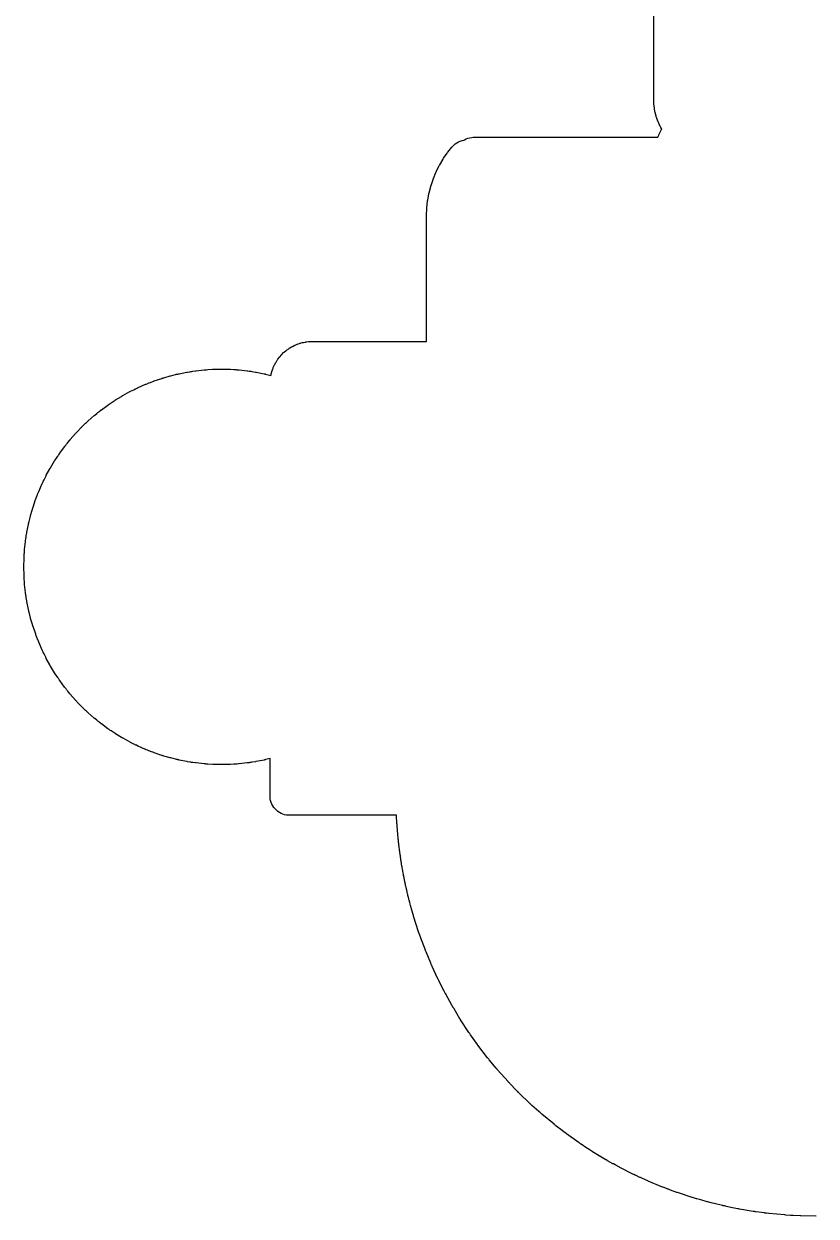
# Model space of a CAD drawing. Header units: metres. Extents: x -42 to 42, y -22 to 103.
# Drawn here: x -41.5 to 0, y -22 to 40.4 of the extents above; entities that cross this region are included whole.
import ezdxf

# ---------------------------------------------------------------- set-up
doc = ezdxf.new("R2010")
doc.units = ezdxf.units.M

msp = doc.modelspace()

# ---------------------------------------------------------------- linework, layer by layer
at = {"layer": 'CHANNEL'}
for p, q in [((-8.51, 36.507), (-8.51, 47.18)), ((-8.51, 36.491), (-8.51, 36.507)), ((-8.509, 36.478), (-8.51, 36.491)), ((-8.502, 36.29), (-8.509, 36.478)), ((-8.5, 36.259), (-8.502, 36.29)), ((-8.497, 36.229), (-8.5, 36.259)), ((-8.474, 36.037), (-8.497, 36.229)), ((-8.47, 36.007), (-8.474, 36.037)), ((-8.465, 35.977), (-8.47, 36.007)), ((-8.427, 35.788), (-8.465, 35.977)), ((-8.42, 35.758), (-8.427, 35.788)), ((-8.412, 35.729), (-8.42, 35.758)), ((-8.359, 35.543), (-8.412, 35.729)), ((-8.35, 35.514), (-8.359, 35.543)), ((-8.34, 35.485), (-8.35, 35.514)), ((-8.273, 35.304), (-8.34, 35.485)), ((-8.262, 35.276), (-8.273, 35.304)), ((-8.25, 35.248), (-8.262, 35.276)), ((-8.168, 35.072), (-8.25, 35.248)), ((-8.155, 35.045), (-8.168, 35.072)), ((-8.141, 35.019), (-8.155, 35.045)), ((-8.093, 34.933), (-8.141, 35.019)), ((-18.452, 34.346), (-18.42, 34.367)), ((-18.42, 34.367), (-18.332, 34.414)), ((-18.332, 34.414), (-18.241, 34.452)), ((-18.241, 34.452), (-18.146, 34.481)), ((-18.146, 34.481), (-18.048, 34.5)), ((-18.048, 34.5), (-17.961, 34.509)), ((-17.961, 34.509), (-17.912, 34.51)), ((-17.912, 34.51), (-8.288, 34.51)), ((-8.288, 34.51), (-8.249, 34.611)), ((-8.249, 34.611), (-8.238, 34.638)), ((-8.238, 34.638), (-8.226, 34.665)), ((-8.226, 34.665), (-8.145, 34.836)), ((-8.145, 34.836), (-8.132, 34.862)), ((-8.132, 34.862), (-8.118, 34.888)), ((-8.118, 34.888), (-8.093, 34.933)), ((-19.293, 33.724), (-19.079, 33.989)), ((-19.079, 33.989), (-19.047, 34.028)), ((-19.047, 34.028), (-18.985, 34.09)), ((-18.985, 34.09), (-18.909, 34.154)), ((-18.909, 34.154), (-18.826, 34.21)), ((-18.826, 34.21), (-18.739, 34.257)), ((-18.739, 34.257), (-18.647, 34.296)), ((-18.647, 34.296), (-18.552, 34.326)), ((-18.552, 34.326), (-18.454, 34.346)), ((-18.454, 34.346), (-18.452, 34.346)), ((-19.722, 33.064), (-19.549, 33.355)), ((-19.549, 33.355), (-19.535, 33.379)), ((-19.535, 33.379), (-19.519, 33.402)), ((-19.519, 33.402), (-19.326, 33.679)), ((-19.326, 33.679), (-19.31, 33.702)), ((-19.31, 33.702), (-19.293, 33.724)), ((-20.052, 32.351), (-19.923, 32.663)), ((-19.923, 32.663), (-19.912, 32.689)), ((-19.912, 32.689), (-19.9, 32.714)), ((-19.9, 32.714), (-19.748, 33.016)), ((-19.748, 33.016), (-19.736, 33.04)), ((-19.736, 33.04), (-19.722, 33.064)), ((-20.278, 31.598), (-20.194, 31.925)), ((-20.194, 31.925), (-20.187, 31.952)), ((-20.187, 31.952), (-20.178, 31.978)), ((-20.178, 31.978), (-20.072, 32.299)), ((-20.072, 32.299), (-20.062, 32.325)), ((-20.062, 32.325), (-20.052, 32.351)), ((-20.35, 31.211), (-20.289, 31.544)), ((-20.289, 31.544), (-20.284, 31.571)), ((-20.284, 31.571), (-20.278, 31.598)), ((-20.41, 30.424), (-20.398, 30.764)), ((-20.398, 30.764), (-20.396, 30.792)), ((-20.396, 30.792), (-20.394, 30.82)), ((-20.394, 30.82), (-20.357, 31.156)), ((-20.357, 31.156), (-20.354, 31.184)), ((-20.354, 31.184), (-20.35, 31.211)), ((-20.41, 30.41), (-20.41, 30.424)), ((-20.41, 30.398), (-20.41, 30.41)), ((-20.41, 23.808), (-20.41, 30.398)), ((-27.022, 23.718), (-26.92, 23.746)), ((-26.92, 23.746), (-26.892, 23.753)), ((-26.892, 23.753), (-26.863, 23.759)), ((-26.863, 23.759), (-26.758, 23.779)), ((-26.758, 23.779), (-26.729, 23.784)), ((-26.729, 23.784), (-26.701, 23.787)), ((-26.701, 23.787), (-26.594, 23.799)), ((-26.594, 23.799), (-26.565, 23.802)), ((-26.565, 23.802), (-26.536, 23.804)), ((-26.536, 23.804), (-26.433, 23.808)), ((-26.433, 23.808), (-26.42, 23.808)), ((-26.42, 23.808), (-26.406, 23.808)), ((-26.406, 23.808), (-20.41, 23.808)), ((-28.032, 23.088), (-28.013, 23.109)), ((-28.013, 23.109), (-27.993, 23.13)), ((-27.993, 23.13), (-27.898, 23.223)), ((-27.898, 23.223), (-27.877, 23.243)), ((-27.877, 23.243), (-27.855, 23.262)), ((-27.855, 23.262), (-27.792, 23.315)), ((-27.792, 23.315), (-27.769, 23.333)), ((-27.769, 23.333), (-27.746, 23.351)), ((-27.746, 23.351), (-27.635, 23.43)), ((-27.635, 23.43), (-27.608, 23.449)), ((-27.608, 23.449), (-27.58, 23.466)), ((-27.58, 23.466), (-27.49, 23.521)), ((-27.49, 23.521), (-27.465, 23.535)), ((-27.465, 23.535), (-27.44, 23.548)), ((-27.44, 23.548), (-27.345, 23.596)), ((-27.345, 23.596), (-27.319, 23.608)), ((-27.319, 23.608), (-27.292, 23.62)), ((-27.292, 23.62), (-27.193, 23.661)), ((-27.193, 23.661), (-27.17, 23.67)), ((-27.17, 23.67), (-27.146, 23.678)), ((-27.146, 23.678), (-27.07, 23.704)), ((-27.07, 23.704), (-27.046, 23.712)), ((-27.046, 23.712), (-27.022, 23.718)), ((-28.444, 22.438), (-28.393, 22.553)), ((-28.393, 22.553), (-28.38, 22.58)), ((-28.38, 22.58), (-28.367, 22.605)), ((-28.367, 22.605), (-28.325, 22.684)), ((-28.325, 22.684), (-28.312, 22.707)), ((-28.312, 22.707), (-28.299, 22.729)), ((-28.299, 22.729), (-28.241, 22.82)), ((-28.241, 22.82), (-28.223, 22.848)), ((-28.223, 22.848), (-28.204, 22.875)), ((-28.204, 22.875), (-28.122, 22.982)), ((-28.122, 22.982), (-28.105, 23.005)), ((-28.105, 23.005), (-28.086, 23.027)), ((-28.086, 23.027), (-28.032, 23.088)), ((-34.679, 21.74), (-34.281, 21.875)), ((-34.281, 21.875), (-34.267, 21.88)), ((-34.267, 21.88), (-34.251, 21.885)), ((-34.251, 21.885), (-34.249, 21.885)), ((-34.249, 21.885), (-34.235, 21.89)), ((-34.235, 21.89), (-34.207, 21.898)), ((-34.207, 21.898), (-34.178, 21.906)), ((-34.178, 21.906), (-33.848, 22.003)), ((-33.848, 22.003), (-33.833, 22.007)), ((-33.833, 22.007), (-33.816, 22.011)), ((-33.816, 22.011), (-33.572, 22.071)), ((-33.572, 22.071), (-33.517, 22.086)), ((-33.517, 22.086), (-33.489, 22.093)), ((-33.489, 22.093), (-33.461, 22.099)), ((-33.461, 22.099), (-33.447, 22.101)), ((-33.447, 22.101), (-33.408, 22.111)), ((-33.408, 22.111), (-33.394, 22.114)), ((-33.394, 22.114), (-33.377, 22.118)), ((-33.377, 22.118), (-32.966, 22.2)), ((-32.966, 22.2), (-32.951, 22.202)), ((-32.951, 22.202), (-32.934, 22.205)), ((-32.934, 22.205), (-32.807, 22.225)), ((-32.807, 22.225), (-32.758, 22.234)), ((-32.758, 22.234), (-32.73, 22.239)), ((-32.73, 22.239), (-32.701, 22.243)), ((-32.701, 22.243), (-32.652, 22.249)), ((-32.652, 22.249), (-32.519, 22.269)), ((-32.519, 22.269), (-32.504, 22.271)), ((-32.504, 22.271), (-32.487, 22.273)), ((-32.487, 22.273), (-32.07, 22.319)), ((-32.07, 22.319), (-32.055, 22.32)), ((-32.055, 22.32), (-32.038, 22.322)), ((-32.038, 22.322), (-32.003, 22.324)), ((-32.003, 22.324), (-31.99, 22.326)), ((-31.99, 22.326), (-31.962, 22.328)), ((-31.962, 22.328), (-31.934, 22.33)), ((-31.934, 22.33), (-31.879, 22.332)), ((-31.879, 22.332), (-31.619, 22.349)), ((-31.619, 22.349), (-31.604, 22.35)), ((-31.604, 22.35), (-31.587, 22.351)), ((-31.587, 22.351), (-31.256, 22.358)), ((-31.256, 22.358), (-31.219, 22.359)), ((-31.219, 22.359), (-31.19, 22.36)), ((-31.19, 22.36), (-31.17, 22.36)), ((-31.17, 22.36), (-31.165, 22.36)), ((-31.165, 22.36), (-31.152, 22.36)), ((-31.152, 22.36), (-31.135, 22.36)), ((-31.135, 22.36), (-30.715, 22.351)), ((-30.715, 22.351), (-30.7, 22.35)), ((-30.7, 22.35), (-30.683, 22.349)), ((-30.683, 22.349), (-30.505, 22.338)), ((-30.505, 22.338), (-30.446, 22.336)), ((-30.446, 22.336), (-30.418, 22.334)), ((-30.418, 22.334), (-30.389, 22.332)), ((-30.389, 22.332), (-30.354, 22.328)), ((-30.354, 22.328), (-30.264, 22.322)), ((-30.264, 22.322), (-30.249, 22.321)), ((-30.249, 22.321), (-30.232, 22.319)), ((-30.232, 22.319), (-29.814, 22.273)), ((-29.814, 22.273), (-29.799, 22.272)), ((-29.799, 22.272), (-29.783, 22.269)), ((-29.783, 22.269), (-29.709, 22.258)), ((-29.709, 22.258), (-29.677, 22.254)), ((-29.677, 22.254), (-29.649, 22.251)), ((-29.649, 22.251), (-29.621, 22.246)), ((-29.621, 22.246), (-29.563, 22.236)), ((-29.563, 22.236), (-29.368, 22.205)), ((-29.368, 22.205), (-29.353, 22.203)), ((-29.353, 22.203), (-29.336, 22.2)), ((-29.336, 22.2), (-28.924, 22.118)), ((-28.924, 22.118), (-28.909, 22.115)), ((-28.909, 22.115), (-28.9, 22.113)), ((-28.9, 22.113), (-28.889, 22.111)), ((-28.889, 22.111), (-28.861, 22.104)), ((-28.861, 22.104), (-28.842, 22.099)), ((-28.842, 22.099), (-28.566, 22.031)), ((-28.566, 22.031), (-28.561, 22.062)), ((-28.561, 22.062), (-28.555, 22.09)), ((-28.555, 22.09), (-28.548, 22.118)), ((-28.548, 22.118), (-28.52, 22.222)), ((-28.52, 22.222), (-28.512, 22.25)), ((-28.512, 22.25), (-28.503, 22.277)), ((-28.503, 22.277), (-28.467, 22.38)), ((-28.467, 22.38), (-28.456, 22.409)), ((-28.456, 22.409), (-28.444, 22.438)), ((-35.92, 21.196), (-35.749, 21.281)), ((-35.749, 21.281), (-35.696, 21.309)), ((-35.696, 21.309), (-35.671, 21.322)), ((-35.671, 21.322), (-35.645, 21.334)), ((-35.645, 21.334), (-35.616, 21.347)), ((-35.616, 21.347), (-35.543, 21.382)), ((-35.543, 21.382), (-35.53, 21.389)), ((-35.53, 21.389), (-35.514, 21.396)), ((-35.514, 21.396), (-35.13, 21.565)), ((-35.13, 21.565), (-35.116, 21.571)), ((-35.116, 21.571), (-35.1, 21.577)), ((-35.1, 21.577), (-35.022, 21.608)), ((-35.022, 21.608), (-34.99, 21.622)), ((-34.99, 21.622), (-34.963, 21.633)), ((-34.963, 21.633), (-34.936, 21.643)), ((-34.936, 21.643), (-34.882, 21.662)), ((-34.882, 21.662), (-34.709, 21.729)), ((-34.709, 21.729), (-34.695, 21.735)), ((-34.695, 21.735), (-34.679, 21.74)), ((-36.934, 20.592), (-36.731, 20.728)), ((-36.731, 20.728), (-36.718, 20.737)), ((-36.718, 20.737), (-36.703, 20.746)), ((-36.703, 20.746), (-36.401, 20.929)), ((-36.401, 20.929), (-36.378, 20.944)), ((-36.378, 20.944), (-36.361, 20.954)), ((-36.361, 20.954), (-36.336, 20.969)), ((-36.336, 20.969), (-36.331, 20.971)), ((-36.331, 20.971), (-36.317, 20.98)), ((-36.317, 20.98), (-35.949, 21.182)), ((-35.949, 21.182), (-35.935, 21.189)), ((-35.935, 21.189), (-35.92, 21.196)), ((-37.797, 19.946), (-37.689, 20.033)), ((-37.689, 20.033), (-37.649, 20.067)), ((-37.649, 20.067), (-37.627, 20.086)), ((-37.627, 20.086), (-37.605, 20.103)), ((-37.605, 20.103), (-37.567, 20.131)), ((-37.567, 20.131), (-37.47, 20.209)), ((-37.47, 20.209), (-37.458, 20.218)), ((-37.458, 20.218), (-37.445, 20.228)), ((-37.445, 20.228), (-37.106, 20.477)), ((-37.106, 20.477), (-37.094, 20.485)), ((-37.094, 20.485), (-37.08, 20.495)), ((-37.08, 20.495), (-37.043, 20.519)), ((-37.043, 20.519), (-37.029, 20.53)), ((-37.029, 20.53), (-37.007, 20.546)), ((-37.007, 20.546), (-36.983, 20.562)), ((-36.983, 20.562), (-36.934, 20.592)), ((-38.465, 19.336), (-38.272, 19.521)), ((-38.272, 19.521), (-38.233, 19.56)), ((-38.233, 19.56), (-38.212, 19.58)), ((-38.212, 19.58), (-38.191, 19.599)), ((-38.191, 19.599), (-38.184, 19.606)), ((-38.184, 19.606), (-38.161, 19.627)), ((-38.161, 19.627), (-38.15, 19.637)), ((-38.15, 19.637), (-38.138, 19.649)), ((-38.138, 19.649), (-37.822, 19.925)), ((-37.822, 19.925), (-37.811, 19.935)), ((-37.811, 19.935), (-37.797, 19.946)), ((-39.076, 18.671), (-38.799, 18.987)), ((-38.799, 18.987), (-38.789, 18.998)), ((-38.789, 18.998), (-38.778, 19.01)), ((-38.778, 19.01), (-38.773, 19.016)), ((-38.773, 19.016), (-38.758, 19.033)), ((-38.758, 19.033), (-38.738, 19.053)), ((-38.738, 19.053), (-38.71, 19.081)), ((-38.71, 19.081), (-38.487, 19.314)), ((-38.487, 19.314), (-38.477, 19.324)), ((-38.477, 19.324), (-38.465, 19.336)), ((-39.628, 17.955), (-39.379, 18.293)), ((-39.379, 18.293), (-39.37, 18.305)), ((-39.37, 18.305), (-39.36, 18.319)), ((-39.36, 18.319), (-39.301, 18.392)), ((-39.301, 18.392), (-39.278, 18.423)), ((-39.278, 18.423), (-39.261, 18.446)), ((-39.261, 18.446), (-39.242, 18.468)), ((-39.242, 18.468), (-39.205, 18.511)), ((-39.205, 18.511), (-39.097, 18.646)), ((-39.097, 18.646), (-39.087, 18.658)), ((-39.087, 18.658), (-39.076, 18.671)), ((-40.114, 17.193), (-39.896, 17.552)), ((-39.896, 17.552), (-39.888, 17.565)), ((-39.888, 17.565), (-39.879, 17.579)), ((-39.879, 17.579), (-39.766, 17.748)), ((-39.766, 17.748), (-39.734, 17.799)), ((-39.734, 17.799), (-39.719, 17.823)), ((-39.719, 17.823), (-39.702, 17.847)), ((-39.702, 17.847), (-39.685, 17.87)), ((-39.685, 17.87), (-39.646, 17.929)), ((-39.646, 17.929), (-39.637, 17.941)), ((-39.637, 17.941), (-39.628, 17.955)), ((-40.332, 16.797), (-40.15, 17.129)), ((-40.15, 17.129), (-40.143, 17.143)), ((-40.143, 17.143), (-40.133, 17.161)), ((-40.133, 17.161), (-40.125, 17.175)), ((-40.125, 17.175), (-40.123, 17.179)), ((-40.123, 17.179), (-40.114, 17.193)), ((-40.634, 16.163), (-40.546, 16.363)), ((-40.546, 16.363), (-40.54, 16.377)), ((-40.54, 16.377), (-40.533, 16.392)), ((-40.533, 16.392), (-40.51, 16.439)), ((-40.51, 16.439), (-40.501, 16.459)), ((-40.501, 16.459), (-40.489, 16.485)), ((-40.489, 16.485), (-40.476, 16.511)), ((-40.476, 16.511), (-40.449, 16.562)), ((-40.449, 16.562), (-40.347, 16.769)), ((-40.347, 16.769), (-40.34, 16.782)), ((-40.34, 16.782), (-40.332, 16.797)), ((-40.88, 15.558), (-40.843, 15.653)), ((-40.843, 15.653), (-40.825, 15.698)), ((-40.825, 15.698), (-40.807, 15.749)), ((-40.807, 15.749), (-40.797, 15.776)), ((-40.797, 15.776), (-40.786, 15.803)), ((-40.786, 15.803), (-40.769, 15.843)), ((-40.769, 15.843), (-40.728, 15.949)), ((-40.728, 15.949), (-40.722, 15.963)), ((-40.722, 15.963), (-40.715, 15.979)), ((-40.715, 15.979), (-40.634, 16.163)), ((-41.073, 14.969), (-41.06, 15.019)), ((-41.06, 15.019), (-41.052, 15.046)), ((-41.052, 15.046), (-41.043, 15.074)), ((-41.043, 15.074), (-41.042, 15.078)), ((-41.042, 15.078), (-41.035, 15.1)), ((-41.035, 15.1), (-41.031, 15.114)), ((-41.031, 15.114), (-41.026, 15.13)), ((-41.026, 15.13), (-40.891, 15.527)), ((-40.891, 15.527), (-40.886, 15.542)), ((-40.886, 15.542), (-40.88, 15.558)), ((-41.245, 14.328), (-41.233, 14.371)), ((-41.233, 14.371), (-41.161, 14.665)), ((-41.161, 14.665), (-41.157, 14.68)), ((-41.157, 14.68), (-41.153, 14.696)), ((-41.153, 14.696), (-41.073, 14.969)), ((-41.38, 13.623), (-41.355, 13.782)), ((-41.355, 13.782), (-41.353, 13.797)), ((-41.353, 13.797), (-41.35, 13.814)), ((-41.35, 13.814), (-41.268, 14.226)), ((-41.268, 14.226), (-41.265, 14.241)), ((-41.265, 14.241), (-41.261, 14.257)), ((-41.261, 14.257), (-41.258, 14.271)), ((-41.258, 14.271), (-41.257, 14.273)), ((-41.257, 14.273), (-41.252, 14.3)), ((-41.252, 14.3), (-41.245, 14.328)), ((-41.469, 12.918), (-41.423, 13.336)), ((-41.423, 13.336), (-41.422, 13.351)), ((-41.422, 13.351), (-41.419, 13.367)), ((-41.419, 13.367), (-41.403, 13.47)), ((-41.403, 13.47), (-41.399, 13.512)), ((-41.399, 13.512), (-41.395, 13.54)), ((-41.395, 13.54), (-41.39, 13.569)), ((-41.39, 13.569), (-41.38, 13.623)), ((-41.499, 12.467), (-41.485, 12.683)), ((-41.485, 12.683), (-41.483, 12.744)), ((-41.483, 12.744), (-41.481, 12.772)), ((-41.481, 12.772), (-41.479, 12.801)), ((-41.479, 12.801), (-41.476, 12.825)), ((-41.476, 12.825), (-41.472, 12.886)), ((-41.472, 12.886), (-41.471, 12.901)), ((-41.471, 12.901), (-41.469, 12.918)), ((-41.51, 12.015), (-41.501, 12.435)), ((-41.51, 11.998), (-41.51, 12.015)), ((-41.51, 11.983), (-41.51, 11.998)), ((-41.501, 11.563), (-41.51, 11.983)), ((-41.501, 12.435), (-41.5, 12.45)), ((-41.5, 12.45), (-41.499, 12.467)), ((-41.5, 11.546), (-41.501, 11.563)), ((-41.499, 11.531), (-41.5, 11.546)), ((-41.485, 11.316), (-41.499, 11.531)), ((-41.483, 11.256), (-41.485, 11.316)), ((-41.481, 11.228), (-41.483, 11.256)), ((-41.479, 11.2), (-41.481, 11.228)), ((-41.476, 11.174), (-41.479, 11.2)), ((-41.472, 11.112), (-41.476, 11.174)), ((-41.47, 11.095), (-41.472, 11.112)), ((-41.469, 11.08), (-41.47, 11.095)), ((-41.423, 10.663), (-41.469, 11.08)), ((-41.421, 10.646), (-41.423, 10.663)), ((-41.419, 10.631), (-41.421, 10.646)), ((-41.403, 10.529), (-41.419, 10.631)), ((-41.399, 10.488), (-41.403, 10.529)), ((-41.395, 10.46), (-41.399, 10.488)), ((-41.39, 10.431), (-41.395, 10.46)), ((-41.38, 10.376), (-41.39, 10.431)), ((-41.355, 10.216), (-41.38, 10.376)), ((-41.352, 10.199), (-41.355, 10.216)), ((-41.35, 10.184), (-41.352, 10.199)), ((-41.268, 9.773), (-41.35, 10.184)), ((-41.264, 9.756), (-41.268, 9.773)), ((-41.261, 9.742), (-41.264, 9.756)), ((-41.258, 9.729), (-41.261, 9.742)), ((-41.258, 9.728), (-41.258, 9.729)), ((-41.252, 9.7), (-41.258, 9.728)), ((-41.245, 9.672), (-41.252, 9.7)), ((-41.233, 9.628), (-41.245, 9.672)), ((-41.161, 9.334), (-41.233, 9.628)), ((-41.157, 9.317), (-41.161, 9.334)), ((-41.153, 9.302), (-41.157, 9.317)), ((-41.073, 9.03), (-41.153, 9.302)), ((-41.06, 8.981), (-41.073, 9.03)), ((-41.052, 8.954), (-41.06, 8.981)), ((-41.044, 8.928), (-41.052, 8.954)), ((-41.041, 8.921), (-41.044, 8.928)), ((-41.035, 8.899), (-41.041, 8.921)), ((-41.03, 8.883), (-41.035, 8.899)), ((-41.025, 8.869), (-41.03, 8.883)), ((-40.89, 8.471), (-41.025, 8.869)), ((-40.885, 8.455), (-40.89, 8.471)), ((-40.879, 8.441), (-40.885, 8.455)), ((-40.825, 8.301), (-40.879, 8.441)), ((-40.807, 8.251), (-40.825, 8.301)), ((-40.797, 8.224), (-40.807, 8.251)), ((-40.787, 8.198), (-40.797, 8.224)), ((-40.768, 8.156), (-40.787, 8.198)), ((-40.727, 8.05), (-40.768, 8.156)), ((-40.721, 8.034), (-40.727, 8.05)), ((-40.715, 8.02), (-40.721, 8.034)), ((-40.546, 7.636), (-40.715, 8.02)), ((-40.539, 7.62), (-40.546, 7.636)), ((-40.532, 7.607), (-40.539, 7.62)), ((-40.509, 7.56), (-40.532, 7.607)), ((-40.501, 7.541), (-40.509, 7.56)), ((-40.489, 7.515), (-40.501, 7.541)), ((-40.476, 7.49), (-40.489, 7.515)), ((-40.448, 7.437), (-40.476, 7.49)), ((-40.346, 7.23), (-40.448, 7.437)), ((-40.339, 7.215), (-40.346, 7.23)), ((-40.332, 7.201), (-40.339, 7.215)), ((-40.15, 6.87), (-40.332, 7.201)), ((-40.143, 6.857), (-40.15, 6.87)), ((-40.129, 6.832), (-40.143, 6.857)), ((-40.124, 6.823), (-40.129, 6.832)), ((-40.12, 6.816), (-40.124, 6.823)), ((-40.113, 6.805), (-40.12, 6.816)), ((-39.896, 6.447), (-40.113, 6.805)), ((-39.887, 6.432), (-39.896, 6.447)), ((-39.878, 6.419), (-39.887, 6.432)), ((-39.766, 6.251), (-39.878, 6.419)), ((-39.734, 6.201), (-39.766, 6.251)), ((-39.719, 6.177), (-39.734, 6.201)), ((-39.702, 6.154), (-39.719, 6.177)), ((-39.685, 6.129), (-39.702, 6.154)), ((-39.645, 6.07), (-39.685, 6.129)), ((-39.635, 6.056), (-39.645, 6.07)), ((-39.627, 6.044), (-39.635, 6.056)), ((-39.378, 5.705), (-39.627, 6.044)), ((-39.368, 5.692), (-39.378, 5.705)), ((-39.359, 5.68), (-39.368, 5.692)), ((-39.3, 5.607), (-39.359, 5.68)), ((-39.278, 5.577), (-39.3, 5.607)), ((-39.261, 5.554), (-39.278, 5.577)), ((-39.242, 5.532), (-39.261, 5.554)), ((-39.204, 5.488), (-39.242, 5.532)), ((-39.096, 5.353), (-39.204, 5.488)), ((-39.085, 5.339), (-39.096, 5.353)), ((-39.075, 5.328), (-39.085, 5.339)), ((-38.799, 5.012), (-39.075, 5.328)), ((-38.787, 5), (-38.799, 5.012)), ((-38.778, 4.99), (-38.787, 5)), ((-38.772, 4.984), (-38.778, 4.99)), ((-38.758, 4.967), (-38.772, 4.984)), ((-38.738, 4.947), (-38.758, 4.967)), ((-38.71, 4.918), (-38.738, 4.947)), ((-38.486, 4.685), (-38.71, 4.918)), ((-38.474, 4.673), (-38.486, 4.685)), ((-38.464, 4.663), (-38.474, 4.673)), ((-38.271, 4.478), (-38.464, 4.663)), ((-38.233, 4.44), (-38.271, 4.478)), ((-38.212, 4.42), (-38.233, 4.44)), ((-38.192, 4.401), (-38.212, 4.42)), ((-38.183, 4.394), (-38.192, 4.401)), ((-38.16, 4.372), (-38.183, 4.394)), ((-38.148, 4.361), (-38.16, 4.372)), ((-38.137, 4.351), (-38.148, 4.361)), ((-37.821, 4.074), (-38.137, 4.351)), ((-37.808, 4.063), (-37.821, 4.074)), ((-37.796, 4.053), (-37.808, 4.063)), ((-37.688, 3.966), (-37.796, 4.053)), ((-37.65, 3.933), (-37.688, 3.966)), ((-37.627, 3.914), (-37.65, 3.933)), ((-37.605, 3.897), (-37.627, 3.914)), ((-37.566, 3.868), (-37.605, 3.897)), ((-37.469, 3.79), (-37.566, 3.868)), ((-37.455, 3.78), (-37.469, 3.79)), ((-37.443, 3.771), (-37.455, 3.78)), ((-37.105, 3.522), (-37.443, 3.771)), ((-37.091, 3.513), (-37.105, 3.522)), ((-37.079, 3.504), (-37.091, 3.513)), ((-37.043, 3.48), (-37.079, 3.504)), ((-37.03, 3.471), (-37.043, 3.48)), ((-37.007, 3.454), (-37.03, 3.471)), ((-36.983, 3.438), (-37.007, 3.454)), ((-36.933, 3.407), (-36.983, 3.438)), ((-36.729, 3.271), (-36.933, 3.407)), ((-36.715, 3.262), (-36.729, 3.271)), ((-36.702, 3.254), (-36.715, 3.262)), ((-36.4, 3.07), (-36.702, 3.254)), ((-36.378, 3.056), (-36.4, 3.07)), ((-36.353, 3.041), (-36.378, 3.056)), ((-36.342, 3.035), (-36.353, 3.041)), ((-36.329, 3.027), (-36.342, 3.035)), ((-36.315, 3.02), (-36.329, 3.027)), ((-35.947, 2.818), (-36.315, 3.02)), ((-35.932, 2.81), (-35.947, 2.818)), ((-35.919, 2.803), (-35.932, 2.81)), ((-35.748, 2.719), (-35.919, 2.803)), ((-35.697, 2.691), (-35.748, 2.719)), ((-35.671, 2.678), (-35.697, 2.691)), ((-35.645, 2.666), (-35.671, 2.678)), ((-35.614, 2.653), (-35.645, 2.666)), ((-35.542, 2.617), (-35.614, 2.653)), ((-35.527, 2.61), (-35.542, 2.617)), ((-35.513, 2.604), (-35.527, 2.61)), ((-35.129, 2.435), (-35.513, 2.604)), ((-35.113, 2.428), (-35.129, 2.435)), ((-35.099, 2.422), (-35.113, 2.428)), ((-35.021, 2.392), (-35.099, 2.422)), ((-34.99, 2.378), (-35.021, 2.392)), ((-34.963, 2.367), (-34.99, 2.378)), ((-34.937, 2.357), (-34.963, 2.367)), ((-34.88, 2.337), (-34.937, 2.357)), ((-34.708, 2.27), (-34.88, 2.337)), ((-34.692, 2.264), (-34.708, 2.27)), ((-34.677, 2.259), (-34.692, 2.264)), ((-34.28, 2.124), (-34.677, 2.259)), ((-34.264, 2.119), (-34.28, 2.124)), ((-34.249, 2.115), (-34.264, 2.119)), ((-34.235, 2.11), (-34.249, 2.115)), ((-34.207, 2.102), (-34.235, 2.11)), ((-34.177, 2.093), (-34.207, 2.102)), ((-33.846, 1.997), (-34.177, 2.093)), ((-33.83, 1.993), (-33.846, 1.997)), ((-33.815, 1.989), (-33.83, 1.993)), ((-33.571, 1.929), (-33.815, 1.989)), ((-33.517, 1.914), (-33.571, 1.929)), ((-33.489, 1.907), (-33.517, 1.914)), ((-33.462, 1.902), (-33.489, 1.907)), ((-33.446, 1.899), (-33.462, 1.902)), ((-33.407, 1.889), (-33.446, 1.899)), ((-33.391, 1.885), (-33.407, 1.889)), ((-33.376, 1.882), (-33.391, 1.885)), ((-32.964, 1.8), (-33.376, 1.882)), ((-28.923, 1.882), (-29.334, 1.8)), ((-28.906, 1.886), (-28.923, 1.882)), ((-28.901, 1.887), (-28.906, 1.886)), ((-28.881, 1.892), (-28.901, 1.887)), ((-28.862, 1.896), (-28.881, 1.892)), ((-28.841, 1.902), (-28.862, 1.896)), ((-28.61, 1.958), (-28.841, 1.902)), ((-28.61, -0.012), (-28.61, 1.958)), ((-32.947, 1.797), (-32.964, 1.8)), ((-32.932, 1.795), (-32.947, 1.797)), ((-32.806, 1.775), (-32.932, 1.795)), ((-32.758, 1.766), (-32.806, 1.775)), ((-32.73, 1.761), (-32.758, 1.766)), ((-32.702, 1.757), (-32.73, 1.761)), ((-32.651, 1.751), (-32.702, 1.757)), ((-32.517, 1.731), (-32.651, 1.751)), ((-32.501, 1.728), (-32.517, 1.731)), ((-32.486, 1.727), (-32.501, 1.728)), ((-32.068, 1.681), (-32.486, 1.727)), ((-32.051, 1.679), (-32.068, 1.681)), ((-32.037, 1.678), (-32.051, 1.679)), ((-32.002, 1.676), (-32.037, 1.678)), ((-31.991, 1.675), (-32.002, 1.676)), ((-31.962, 1.672), (-31.991, 1.675)), ((-31.934, 1.67), (-31.962, 1.672)), ((-31.878, 1.668), (-31.934, 1.67)), ((-31.617, 1.651), (-31.878, 1.668)), ((-31.6, 1.65), (-31.617, 1.651)), ((-31.585, 1.649), (-31.6, 1.65)), ((-31.255, 1.642), (-31.585, 1.649)), ((-31.219, 1.641), (-31.255, 1.642)), ((-31.19, 1.64), (-31.219, 1.641)), ((-31.17, 1.64), (-31.19, 1.64)), ((-31.165, 1.64), (-31.17, 1.64)), ((-31.148, 1.64), (-31.165, 1.64)), ((-31.133, 1.64), (-31.148, 1.64)), ((-30.713, 1.649), (-31.133, 1.64)), ((-30.696, 1.65), (-30.713, 1.649)), ((-30.681, 1.651), (-30.696, 1.65)), ((-30.504, 1.662), (-30.681, 1.651)), ((-30.447, 1.664), (-30.504, 1.662)), ((-30.418, 1.666), (-30.447, 1.664)), ((-30.39, 1.668), (-30.418, 1.666)), ((-30.352, 1.672), (-30.39, 1.668)), ((-30.262, 1.678), (-30.352, 1.672)), ((-30.245, 1.68), (-30.262, 1.678)), ((-30.23, 1.681), (-30.245, 1.68)), ((-29.813, 1.727), (-30.23, 1.681)), ((-29.796, 1.729), (-29.813, 1.727)), ((-29.781, 1.731), (-29.796, 1.729)), ((-29.707, 1.742), (-29.781, 1.731)), ((-29.678, 1.745), (-29.707, 1.742)), ((-29.649, 1.749), (-29.678, 1.745)), ((-29.621, 1.754), (-29.649, 1.749)), ((-29.562, 1.765), (-29.621, 1.754)), ((-29.366, 1.795), (-29.562, 1.765)), ((-29.349, 1.798), (-29.366, 1.795)), ((-29.334, 1.8), (-29.349, 1.798)), ((-28.609, -0.061), (-28.61, -0.012)), ((-28.6, -0.148), (-28.609, -0.061)), ((-28.581, -0.246), (-28.6, -0.148)), ((-28.552, -0.341), (-28.581, -0.246)), ((-28.514, -0.432), (-28.552, -0.341)), ((-28.467, -0.52), (-28.514, -0.432)), ((-28.412, -0.602), (-28.467, -0.52)), ((-28.349, -0.679), (-28.412, -0.602)), ((-28.279, -0.749), (-28.349, -0.679)), ((-28.202, -0.812), (-28.279, -0.749)), ((-28.12, -0.867), (-28.202, -0.812)), ((-28.032, -0.914), (-28.12, -0.867)), ((-27.941, -0.952), (-28.032, -0.914)), ((-27.846, -0.981), (-27.941, -0.952)), ((-27.748, -1), (-27.846, -0.981)), ((-27.661, -1.009), (-27.748, -1)), ((-27.612, -1.01), (-27.661, -1.009)), ((-21.987, -1.01), (-27.612, -1.01)), ((-21.985, -1.046), (-21.987, -1.01)), ((-21.983, -1.088), (-21.985, -1.046)), ((-21.982, -1.118), (-21.983, -1.088)), ((-21.98, -1.14), (-21.982, -1.118)), ((-21.979, -1.163), (-21.98, -1.14)), ((-21.978, -1.195), (-21.979, -1.163)), ((-21.973, -1.266), (-21.978, -1.195)), ((-21.971, -1.307), (-21.973, -1.266)), ((-21.97, -1.327), (-21.971, -1.307)), ((-21.969, -1.339), (-21.97, -1.327)), ((-21.968, -1.353), (-21.969, -1.339)), ((-21.962, -1.448), (-21.968, -1.353)), ((-21.959, -1.502), (-21.962, -1.448)), ((-21.958, -1.512), (-21.959, -1.502)), ((-21.958, -1.519), (-21.958, -1.512)), ((-21.957, -1.527), (-21.958, -1.519)), ((-21.955, -1.548), (-21.957, -1.527)), ((-21.951, -1.614), (-21.955, -1.548)), ((-21.948, -1.644), (-21.951, -1.614)), ((-21.947, -1.665), (-21.948, -1.644)), ((-21.945, -1.691), (-21.947, -1.665)), ((-21.942, -1.727), (-21.945, -1.691)), ((-21.941, -1.737), (-21.942, -1.727)), ((-21.937, -1.783), (-21.941, -1.737)), ((-21.93, -1.873), (-21.937, -1.783)), ((-21.929, -1.888), (-21.93, -1.873)), ((-21.928, -1.899), (-21.929, -1.888)), ((-21.925, -1.932), (-21.928, -1.899)), ((-21.923, -1.952), (-21.925, -1.932)), ((-21.923, -1.959), (-21.923, -1.952)), ((-21.919, -1.994), (-21.923, -1.959)), ((-21.916, -2.029), (-21.919, -1.994)), ((-21.913, -2.06), (-21.916, -2.029)), ((-21.912, -2.07), (-21.913, -2.06)), ((-21.905, -2.146), (-21.912, -2.07)), ((-21.901, -2.186), (-21.905, -2.146)), ((-21.9, -2.193), (-21.901, -2.186)), ((-21.898, -2.213), (-21.9, -2.193)), ((-21.895, -2.244), (-21.898, -2.213)), ((-21.894, -2.26), (-21.895, -2.244)), ((-21.888, -2.31), (-21.894, -2.26)), ((-21.876, -2.427), (-21.888, -2.31)), ((-21.875, -2.431), (-21.876, -2.427)), ((-21.875, -2.438), (-21.875, -2.431)), ((-21.874, -2.447), (-21.875, -2.438)), ((-21.872, -2.459), (-21.874, -2.447)), ((-21.867, -2.506), (-21.872, -2.459)), ((-21.856, -2.603), (-21.867, -2.506)), ((-21.851, -2.639), (-21.856, -2.603)), ((-21.849, -2.659), (-21.851, -2.639)), ((-21.848, -2.666), (-21.849, -2.659)), ((-21.846, -2.681), (-21.848, -2.666)), ((-21.843, -2.706), (-21.846, -2.681)), ((-21.836, -2.762), (-21.843, -2.706)), ((-21.827, -2.83), (-21.836, -2.762)), ((-21.823, -2.866), (-21.827, -2.83)), ((-21.821, -2.876), (-21.823, -2.866)), ((-21.819, -2.894), (-21.821, -2.876)), ((-21.815, -2.921), (-21.819, -2.894)), ((-21.814, -2.933), (-21.815, -2.921)), ((-21.812, -2.944), (-21.814, -2.933)), ((-21.808, -2.977), (-21.812, -2.944)), ((-21.805, -2.998), (-21.808, -2.977)), ((-21.799, -3.038), (-21.805, -2.998)), ((-21.797, -3.054), (-21.799, -3.038)), ((-21.794, -3.075), (-21.797, -3.054)), ((-21.792, -3.087), (-21.794, -3.075)), ((-21.785, -3.14), (-21.792, -3.087)), ((-21.779, -3.183), (-21.785, -3.14)), ((-21.775, -3.206), (-21.779, -3.183)), ((-21.769, -3.248), (-21.775, -3.206)), ((-21.766, -3.266), (-21.769, -3.248)), ((-21.764, -3.279), (-21.766, -3.266)), ((-21.763, -3.287), (-21.764, -3.279)), ((-21.762, -3.295), (-21.763, -3.287)), ((-21.757, -3.329), (-21.762, -3.295)), ((-21.752, -3.358), (-21.757, -3.329)), ((-21.751, -3.367), (-21.752, -3.358)), ((-21.745, -3.407), (-21.751, -3.367)), ((-21.74, -3.437), (-21.745, -3.407)), ((-21.736, -3.462), (-21.74, -3.437)), ((-21.731, -3.492), (-21.736, -3.462)), ((-21.73, -3.503), (-21.731, -3.492)), ((-21.725, -3.528), (-21.73, -3.503)), ((-21.719, -3.568), (-21.725, -3.528)), ((-21.705, -3.653), (-21.719, -3.568)), ((-21.7, -3.68), (-21.705, -3.653)), ((-21.697, -3.698), (-21.7, -3.68)), ((-21.695, -3.708), (-21.697, -3.698)), ((-21.694, -3.714), (-21.695, -3.708)), ((-21.693, -3.724), (-21.694, -3.714)), ((-21.666, -3.875), (-21.693, -3.724)), ((-21.662, -3.899), (-21.666, -3.875)), ((-21.66, -3.907), (-21.662, -3.899)), ((-21.657, -3.928), (-21.66, -3.907)), ((-21.652, -3.953), (-21.657, -3.928)), ((-21.639, -4.024), (-21.652, -3.953)), ((-21.631, -4.067), (-21.639, -4.024)), ((-21.626, -4.092), (-21.631, -4.067)), ((-21.624, -4.105), (-21.626, -4.092)), ((-21.619, -4.128), (-21.624, -4.105)), ((-21.613, -4.159), (-21.619, -4.128)), ((-21.612, -4.168), (-21.613, -4.159)), ((-21.59, -4.279), (-21.612, -4.168)), ((-21.589, -4.283), (-21.59, -4.279)), ((-21.587, -4.295), (-21.589, -4.283)), ((-21.584, -4.308), (-21.587, -4.295)), ((-21.569, -4.386), (-21.584, -4.308)), ((-21.567, -4.392), (-21.569, -4.386)), ((-21.566, -4.398), (-21.567, -4.392)), ((-21.561, -4.422), (-21.566, -4.398)), ((-21.566, -4.398), (-21.566, -4.398)), ((-21.553, -4.464), (-21.561, -4.422)), ((-21.55, -4.477), (-21.553, -4.464)), ((-21.548, -4.486), (-21.55, -4.477)), ((-21.547, -4.492), (-21.548, -4.486)), ((-21.533, -4.556), (-21.547, -4.492)), ((-21.524, -4.602), (-21.533, -4.556)), ((-21.519, -4.62), (-21.524, -4.602)), ((-21.515, -4.64), (-21.519, -4.62)), ((-21.513, -4.653), (-21.515, -4.64)), ((-21.494, -4.736), (-21.513, -4.653)), ((-21.484, -4.784), (-21.494, -4.736)), ((-21.48, -4.803), (-21.484, -4.784)), ((-21.476, -4.819), (-21.48, -4.803)), ((-21.464, -4.871), (-21.476, -4.819)), ((-21.458, -4.898), (-21.464, -4.871)), ((-21.452, -4.924), (-21.458, -4.898)), ((-21.442, -4.966), (-21.452, -4.924)), ((-21.44, -4.977), (-21.442, -4.966)), ((-21.435, -4.998), (-21.44, -4.977)), ((-21.426, -5.035), (-21.435, -4.998)), ((-21.423, -5.048), (-21.426, -5.035)), ((-21.407, -5.118), (-21.423, -5.048)), ((-21.404, -5.128), (-21.407, -5.118)), ((-21.398, -5.154), (-21.404, -5.128)), ((-21.393, -5.175), (-21.398, -5.154)), ((-21.384, -5.212), (-21.393, -5.175)), ((-21.372, -5.261), (-21.384, -5.212)), ((-21.37, -5.271), (-21.372, -5.261)), ((-21.359, -5.313), (-21.37, -5.271)), ((-21.352, -5.343), (-21.359, -5.313)), ((-21.345, -5.368), (-21.352, -5.343)), ((-21.338, -5.396), (-21.345, -5.368)), ((-21.336, -5.406), (-21.338, -5.396)), ((-21.32, -5.467), (-21.336, -5.406)), ((-21.312, -5.5), (-21.32, -5.467)), ((-21.309, -5.511), (-21.312, -5.5)), ((-21.306, -5.524), (-21.309, -5.511)), ((-21.303, -5.533), (-21.306, -5.524)), ((-21.289, -5.587), (-21.303, -5.533)), ((-21.274, -5.643), (-21.289, -5.587)), ((-21.274, -5.645), (-21.274, -5.643)), ((-21.272, -5.651), (-21.274, -5.645)), ((-21.272, -5.653), (-21.272, -5.651)), ((-21.245, -5.753), (-21.272, -5.653)), ((-21.244, -5.756), (-21.245, -5.753)), ((-21.242, -5.762), (-21.244, -5.756)), ((-21.238, -5.78), (-21.242, -5.762)), ((-21.231, -5.803), (-21.238, -5.78)), ((-21.218, -5.85), (-21.231, -5.803)), ((-21.216, -5.86), (-21.218, -5.85)), ((-21.214, -5.866), (-21.216, -5.86)), ((-21.208, -5.886), (-21.214, -5.866)), ((-21.204, -5.9), (-21.208, -5.886)), ((-21.195, -5.933), (-21.204, -5.9)), ((-21.195, -5.934), (-21.195, -5.933)), ((-21.192, -5.944), (-21.195, -5.934)), ((-21.191, -5.948), (-21.192, -5.944)), ((-21.189, -5.955), (-21.191, -5.948)), ((-21.191, -5.948), (-21.191, -5.948)), ((-21.187, -5.962), (-21.189, -5.955)), ((-21.185, -5.968), (-21.187, -5.962)), ((-21.181, -5.984), (-21.185, -5.968)), ((-21.178, -5.993), (-21.181, -5.984)), ((-21.173, -6.013), (-21.178, -5.993)), ((-21.169, -6.028), (-21.173, -6.013)), ((-21.164, -6.044), (-21.169, -6.028)), ((-21.162, -6.05), (-21.164, -6.044)), ((-21.156, -6.073), (-21.162, -6.05)), ((-21.149, -6.094), (-21.156, -6.073)), ((-21.144, -6.112), (-21.149, -6.094)), ((-21.14, -6.127), (-21.144, -6.112)), ((-21.139, -6.132), (-21.14, -6.127)), ((-21.133, -6.152), (-21.139, -6.132)), ((-21.129, -6.166), (-21.133, -6.152)), ((-21.124, -6.182), (-21.129, -6.166)), ((-21.119, -6.2), (-21.124, -6.182)), ((-21.117, -6.205), (-21.119, -6.2)), ((-21.109, -6.234), (-21.117, -6.205)), ((-21.104, -6.249), (-21.109, -6.234)), ((-21.099, -6.267), (-21.104, -6.249)), ((-21.098, -6.271), (-21.099, -6.267)), ((-21.094, -6.283), (-21.098, -6.271)), ((-21.088, -6.305), (-21.094, -6.283)), ((-21.082, -6.323), (-21.088, -6.305)), ((-21.081, -6.327), (-21.082, -6.323)), ((-21.08, -6.331), (-21.081, -6.327)), ((-21.074, -6.352), (-21.08, -6.331)), ((-21.07, -6.363), (-21.074, -6.352)), ((-21.065, -6.379), (-21.07, -6.363)), ((-21.064, -6.382), (-21.065, -6.379)), ((-21.063, -6.387), (-21.064, -6.382)), ((-21.056, -6.41), (-21.063, -6.387)), ((-21.051, -6.425), (-21.056, -6.41)), ((-21.051, -6.427), (-21.051, -6.425)), ((-21.047, -6.439), (-21.051, -6.427)), ((-21.041, -6.458), (-21.047, -6.439)), ((-21.039, -6.465), (-21.041, -6.458)), ((-21.034, -6.482), (-21.039, -6.465)), ((-21.03, -6.494), (-21.034, -6.482)), ((-21.029, -6.497), (-21.03, -6.494)), ((-21.027, -6.503), (-21.029, -6.497)), ((-21.024, -6.514), (-21.027, -6.503)), ((-21.022, -6.519), (-21.024, -6.514)), ((-21.021, -6.525), (-21.022, -6.519)), ((-21.017, -6.537), (-21.021, -6.525)), ((-21.015, -6.542), (-21.017, -6.537)), ((-21.014, -6.547), (-21.015, -6.542)), ((-21.013, -6.548), (-21.014, -6.547)), ((-21.012, -6.552), (-21.013, -6.548)), ((-21.008, -6.564), (-21.012, -6.552)), ((-21.003, -6.58), (-21.008, -6.564)), ((-21.002, -6.584), (-21.003, -6.58)), ((-20.793, -7.218), (-21.002, -6.584)), ((-20.788, -7.231), (-20.793, -7.218)), ((-20.784, -7.243), (-20.788, -7.231)), ((-20.747, -7.344), (-20.784, -7.243)), ((-20.719, -7.427), (-20.747, -7.344)), ((-20.714, -7.44), (-20.719, -7.427)), ((-20.71, -7.453), (-20.714, -7.44)), ((-20.492, -8.032), (-20.71, -7.453)), ((-20.487, -8.044), (-20.492, -8.032)), ((-20.484, -8.054), (-20.487, -8.044)), ((-20.475, -8.075), (-20.484, -8.054)), ((-20.474, -8.077), (-20.475, -8.075)), ((-20.464, -8.104), (-20.474, -8.077)), ((-20.453, -8.131), (-20.464, -8.104)), ((-20.435, -8.171), (-20.453, -8.131)), ((-20.195, -8.752), (-20.435, -8.171)), ((-20.189, -8.766), (-20.195, -8.752)), ((-20.184, -8.778), (-20.189, -8.766)), ((-20.154, -8.843), (-20.184, -8.778)), ((-20.13, -8.901), (-20.154, -8.843)), ((-20.124, -8.915), (-20.13, -8.901)), ((-20.119, -8.926), (-20.124, -8.915)), ((-19.835, -9.54), (-20.119, -8.926)), ((-19.829, -9.552), (-19.835, -9.54)), ((-19.825, -9.562), (-19.829, -9.552)), ((-19.814, -9.582), (-19.825, -9.562)), ((-19.814, -9.583), (-19.814, -9.582)), ((-19.802, -9.609), (-19.814, -9.583)), ((-19.789, -9.635), (-19.802, -9.609)), ((-19.768, -9.674), (-19.789, -9.635)), ((-19.483, -10.239), (-19.768, -9.674)), ((-19.476, -10.252), (-19.483, -10.239)), ((-19.47, -10.264), (-19.476, -10.252)), ((-19.452, -10.297), (-19.47, -10.264)), ((-19.435, -10.33), (-19.452, -10.297)), ((-19.429, -10.342), (-19.435, -10.33)), ((-19.423, -10.354), (-19.429, -10.342)), ((-19.067, -10.995), (-19.423, -10.354)), ((-19.06, -11.006), (-19.067, -10.995)), ((-19.055, -11.016), (-19.06, -11.006)), ((-19.044, -11.035), (-19.055, -11.016)), ((-19.043, -11.036), (-19.044, -11.035)), ((-19.029, -11.061), (-19.043, -11.036)), ((-19.014, -11.086), (-19.029, -11.061)), ((-18.991, -11.122), (-19.014, -11.086)), ((-18.662, -11.669), (-18.991, -11.122)), ((-18.654, -11.681), (-18.662, -11.669)), ((-18.648, -11.692), (-18.654, -11.681)), ((-18.644, -11.697), (-18.648, -11.692)), ((-18.64, -11.704), (-18.644, -11.697)), ((-18.632, -11.717), (-18.64, -11.704)), ((-18.625, -11.727), (-18.632, -11.717)), ((-18.193, -12.388), (-18.625, -11.727)), ((-18.185, -12.399), (-18.193, -12.388)), ((-18.178, -12.409), (-18.185, -12.399)), ((-18.166, -12.426), (-18.178, -12.409)), ((-18.166, -12.427), (-18.166, -12.426)), ((-18.15, -12.451), (-18.166, -12.427)), ((-18.133, -12.474), (-18.15, -12.451)), ((-18.109, -12.507), (-18.133, -12.474)), ((-17.748, -13.018), (-18.109, -12.507)), ((-17.739, -13.03), (-17.748, -13.018)), ((-17.735, -13.035), (-17.739, -13.03)), ((-17.728, -13.045), (-17.735, -13.035)), ((-17.72, -13.055), (-17.728, -13.045)), ((-17.217, -13.712), (-17.72, -13.055)), ((-17.208, -13.723), (-17.217, -13.712)), ((-17.201, -13.732), (-17.208, -13.723)), ((-17.187, -13.749), (-17.201, -13.732)), ((-17.17, -13.771), (-17.187, -13.749)), ((-17.151, -13.793), (-17.17, -13.771)), ((-17.13, -13.819), (-17.151, -13.793)), ((-16.763, -14.264), (-17.13, -13.819)), ((-16.753, -14.275), (-16.763, -14.264)), ((-16.745, -14.284), (-16.753, -14.275)), ((-16.73, -14.301), (-16.745, -14.284)), ((-16.711, -14.324), (-16.73, -14.301)), ((-16.702, -14.335), (-16.711, -14.324)), ((-16.693, -14.345), (-16.702, -14.335)), ((-16.144, -14.96), (-16.693, -14.345)), ((-16.135, -14.97), (-16.144, -14.96)), ((-16.128, -14.978), (-16.135, -14.97)), ((-16.112, -14.994), (-16.128, -14.978)), ((-16.094, -15.015), (-16.112, -14.994)), ((-16.074, -15.035), (-16.094, -15.015)), ((-16.055, -15.054), (-16.074, -15.035)), ((-15.691, -15.435), (-16.055, -15.054)), ((-15.68, -15.446), (-15.691, -15.435)), ((-15.671, -15.455), (-15.68, -15.446)), ((-15.637, -15.488), (-15.671, -15.455)), ((-15.592, -15.535), (-15.637, -15.488)), ((-15.582, -15.545), (-15.592, -15.535)), ((-15.572, -15.554), (-15.582, -15.545)), ((-14.981, -16.125), (-15.572, -15.554)), ((-14.972, -16.133), (-14.981, -16.125)), ((-14.964, -16.141), (-14.972, -16.133)), ((-14.946, -16.157), (-14.964, -16.141)), ((-14.928, -16.174), (-14.946, -16.157)), ((-14.906, -16.193), (-14.928, -16.174)), ((-14.89, -16.207), (-14.906, -16.193)), ((-14.537, -16.526), (-14.89, -16.207)), ((-14.526, -16.536), (-14.537, -16.526)), ((-14.516, -16.544), (-14.526, -16.536)), ((-14.463, -16.589), (-14.516, -16.544)), ((-14.386, -16.658), (-14.463, -16.589)), ((-14.375, -16.668), (-14.386, -16.658)), ((-14.365, -16.676), (-14.375, -16.668)), ((-13.734, -17.199), (-14.365, -16.676)), ((-13.725, -17.207), (-13.734, -17.199)), ((-13.717, -17.213), (-13.725, -17.207)), ((-13.697, -17.228), (-13.717, -17.213)), ((-13.679, -17.244), (-13.697, -17.228)), ((-13.656, -17.261), (-13.679, -17.244)), ((-13.643, -17.271), (-13.656, -17.261)), ((-13.307, -17.532), (-13.643, -17.271)), ((-13.296, -17.54), (-13.307, -17.532)), ((-13.285, -17.548), (-13.296, -17.54)), ((-13.214, -17.599), (-13.285, -17.548)), ((-13.098, -17.688), (-13.214, -17.599)), ((-13.087, -17.697), (-13.098, -17.688)), ((-13.076, -17.705), (-13.087, -17.697)), ((-12.411, -18.177), (-13.076, -17.705)), ((-12.401, -18.184), (-12.411, -18.177)), ((-12.393, -18.19), (-12.401, -18.184)), ((-12.372, -18.203), (-12.393, -18.19)), ((-12.353, -18.217), (-12.372, -18.203)), ((-12.329, -18.232), (-12.353, -18.217)), ((-12.319, -18.239), (-12.329, -18.232)), ((-12.009, -18.445), (-12.319, -18.239)), ((-11.996, -18.453), (-12.009, -18.445)), ((-11.985, -18.46), (-11.996, -18.453)), ((-11.897, -18.514), (-11.985, -18.46)), ((-11.738, -18.619), (-11.897, -18.514)), ((-11.725, -18.627), (-11.738, -18.619)), ((-11.714, -18.634), (-11.725, -18.627)), ((-11.018, -19.054), (-11.714, -18.634)), ((-11.008, -19.059), (-11.018, -19.054)), ((-11.004, -19.062), (-11.008, -19.059)), ((-10.951, -19.092), (-11.004, -19.062)), ((-10.934, -19.102), (-10.951, -19.092)), ((-10.927, -19.106), (-10.934, -19.102)), ((-10.647, -19.263), (-10.927, -19.106)), ((-10.634, -19.27), (-10.647, -19.263)), ((-10.623, -19.276), (-10.634, -19.27)), ((-10.522, -19.329), (-10.623, -19.276)), ((-10.311, -19.445), (-10.522, -19.329)), ((-10.298, -19.452), (-10.311, -19.445)), ((-10.287, -19.458), (-10.298, -19.452)), ((-9.563, -19.824), (-10.287, -19.458)), ((-9.554, -19.828), (-9.563, -19.824)), ((-9.548, -19.831), (-9.554, -19.828)), ((-9.495, -19.857), (-9.548, -19.831)), ((-9.477, -19.865), (-9.495, -19.857)), ((-9.473, -19.866), (-9.477, -19.865)), ((-9.23, -19.981), (-9.473, -19.866)), ((-9.217, -19.987), (-9.23, -19.981)), ((-9.205, -19.992), (-9.217, -19.987)), ((-9.095, -20.039), (-9.205, -19.992)), ((-8.827, -20.162), (-9.095, -20.039)), ((-8.813, -20.168), (-8.827, -20.162)), ((-8.801, -20.173), (-8.813, -20.168)), ((-8.055, -20.483), (-8.801, -20.173)), ((-8.046, -20.487), (-8.055, -20.483)), ((-8.04, -20.489), (-8.046, -20.487)), ((-7.986, -20.51), (-8.04, -20.489)), ((-7.968, -20.517), (-7.986, -20.51)), ((-7.967, -20.517), (-7.968, -20.517)), ((-7.766, -20.595), (-7.967, -20.517)), ((-7.752, -20.6), (-7.766, -20.595)), ((-7.74, -20.604), (-7.752, -20.6)), ((-7.626, -20.643), (-7.74, -20.604)), ((-7.293, -20.767), (-7.626, -20.643)), ((-7.279, -20.772), (-7.293, -20.767)), ((-7.267, -20.776), (-7.279, -20.772)), ((-6.502, -21.027), (-7.267, -20.776)), ((-6.493, -21.03), (-6.502, -21.027)), ((-6.487, -21.032), (-6.493, -21.03)), ((-6.432, -21.049), (-6.487, -21.032)), ((-6.418, -21.053), (-6.432, -21.049)), ((-6.262, -21.1), (-6.418, -21.053)), ((-6.252, -21.103), (-6.262, -21.1)), ((-6.243, -21.106), (-6.252, -21.103)), ((-6.04, -21.161), (-6.243, -21.106)), ((-5.718, -21.254), (-6.04, -21.161)), ((-5.704, -21.258), (-5.718, -21.254)), ((-5.691, -21.261), (-5.704, -21.258)), ((-5.506, -21.307), (-5.691, -21.261)), ((-5.362, -21.347), (-5.506, -21.307)), ((-5.35, -21.35), (-5.362, -21.347)), ((-5.339, -21.353), (-5.35, -21.35)), ((-4.904, -21.457), (-5.339, -21.353)), ((-4.893, -21.459), (-4.904, -21.457)), ((-4.884, -21.461), (-4.893, -21.459)), ((-4.874, -21.463), (-4.884, -21.461)), ((-4.851, -21.469), (-4.874, -21.463)), ((-4.824, -21.475), (-4.851, -21.469)), ((-4.806, -21.478), (-4.824, -21.475)), ((-4.734, -21.495), (-4.806, -21.478)), ((-4.722, -21.497), (-4.734, -21.495)), ((-4.712, -21.5), (-4.722, -21.497)), ((-4.288, -21.586), (-4.712, -21.5)), ((-4.111, -21.623), (-4.288, -21.586)), ((-4.097, -21.625), (-4.111, -21.623)), ((-4.084, -21.628), (-4.097, -21.625)), ((-4.064, -21.631), (-4.084, -21.628)), ((-4.038, -21.636), (-4.064, -21.631)), ((-4.025, -21.639), (-4.038, -21.636)), ((-4.013, -21.641), (-4.025, -21.639)), ((-3.293, -21.762), (-4.013, -21.641)), ((-3.281, -21.764), (-3.293, -21.762)), ((-3.271, -21.766), (-3.281, -21.764)), ((-3.256, -21.768), (-3.271, -21.766)), ((-3.235, -21.771), (-3.256, -21.768)), ((-3.209, -21.774), (-3.235, -21.771)), ((-3.201, -21.775), (-3.209, -21.774)), ((-3.178, -21.779), (-3.201, -21.775)), ((-3.167, -21.781), (-3.178, -21.779)), ((-3.156, -21.783), (-3.167, -21.781)), ((-2.698, -21.844), (-3.156, -21.783)), ((-2.685, -21.846), (-2.698, -21.844)), ((-2.673, -21.847), (-2.685, -21.846)), ((-2.595, -21.855), (-2.673, -21.847)), ((-2.481, -21.87), (-2.595, -21.855)), ((-2.467, -21.871), (-2.481, -21.87)), ((-2.454, -21.873), (-2.467, -21.871)), ((-1.66, -21.947), (-2.454, -21.873)), ((-1.65, -21.948), (-1.66, -21.947)), ((-1.643, -21.949), (-1.65, -21.948)), ((-1.591, -21.952), (-1.643, -21.949)), ((-1.584, -21.953), (-1.591, -21.952)), ((-1.591, -21.952), (-1.591, -21.952)), ((-1.349, -21.969), (-1.584, -21.953)), ((-1.335, -21.969), (-1.349, -21.969)), ((-1.322, -21.97), (-1.335, -21.969)), ((-1.198, -21.974), (-1.322, -21.97)), ((-0.837, -21.994), (-1.198, -21.974)), ((-0.823, -21.995), (-0.837, -21.994)), ((-0.81, -21.995), (-0.823, -21.995)), ((-0.016, -22.01), (-0.81, -21.995)), ((-0.007, -22.01), (-0.016, -22.01)), ((0.007, -22.01), (-0.007, -22.01))]:
    msp.add_line(p, q, dxfattribs=at)

doc.saveas('drawing.dxf')
